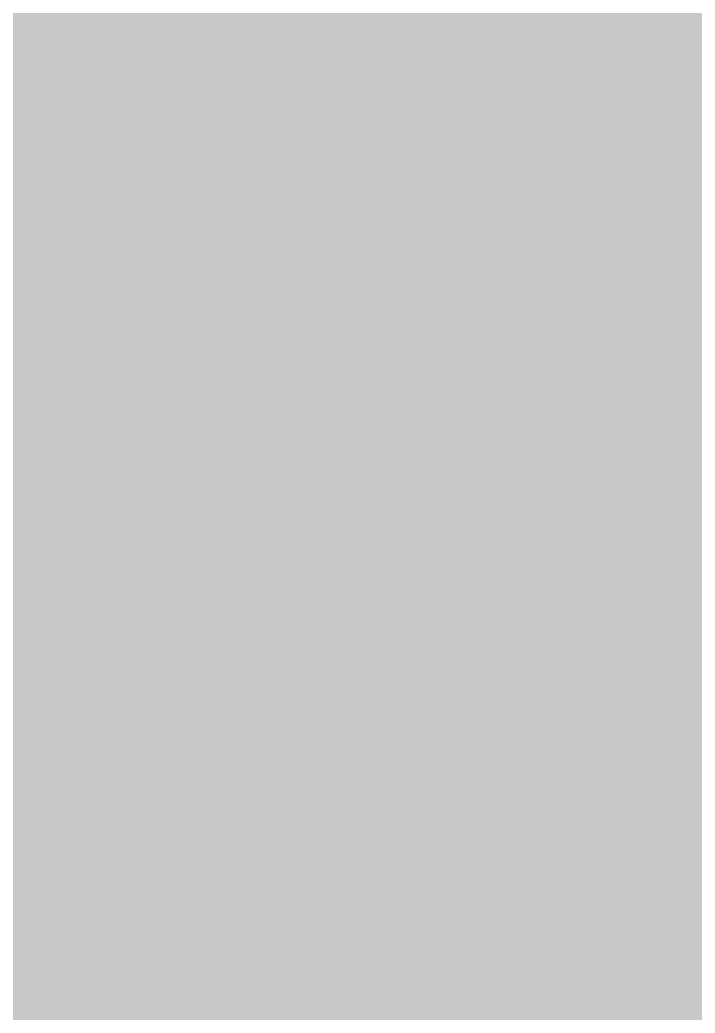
# Model space of a CAD drawing. Header units: millimetres. Extents: x 340454 to 342791, y 6993867 to 6995092.
# Drawn here: x 340764.94706 to 340764.9731, y 6994490.59381 to 6994490.63213 of the extents above; entities that cross this region are included whole.
import ezdxf

# ---------------------------------------------------------------- set-up
doc = ezdxf.new("R2010")
doc.units = ezdxf.units.MM
doc.header["$LTSCALE"] = 10
doc.layers.add('A-MODELAGEM', color=7, linetype='Continuous')
doc.layers.add('TRAMA', color=7, linetype='Continuous')

msp = doc.modelspace()

# ---------------------------------------------------------------- hatches: boundary and pattern name
at = {"layer": 'TRAMA'}
h = msp.add_hatch(dxfattribs=at)
h.set_pattern_fill('MUDST', color=253, scale=0.8)
h.set_pattern_definition([(0, (340635.80378, 6994418.6693), (0.4, 0.2), [0.2, -0.2, 0, -0.2, 0, -0.2])])
edge = h.paths.add_edge_path()
edge.add_line((340775.24159, 6994463.54401), (340773.926957, 6994467.451392))
edge.add_line((340773.926957, 6994467.451392), (340773.963474, 6994470.080659))
edge.add_line((340773.963474, 6994470.080659), (340774.876414, 6994473.184654))
edge.add_line((340774.876414, 6994473.184654), (340775.278108, 6994475.850438))
edge.add_line((340775.278108, 6994475.850438), (340772.356701, 6994478.479704))
edge.add_line((340772.356701, 6994478.479704), (340772.111316, 6994478.568793))
edge.add_arc((340767.369569, 6994475.545401), 5.623617, -34.951395, 32.522039, ccw=False)
edge.add_arc((340777.889121, 6994467.081108), 7.900371, 138.4255522, 185.7549854)
edge.add_arc((340763.767433, 6994465.308065), 6.337498, 8.4028933, 8.9032927, ccw=False)
edge.add_arc((340763.712244, 6994465.674824), 6.34934, -132.9134644, 5.0541435, ccw=False)
edge.add_line((340759.389022, 6994461.024675), (340758.653288, 6994458.189724))
edge.add_arc((340759.349866, 6994458.087026), 0.704107, 171.613157, 219.18422)
edge.add_arc((340763.377194, 6994463.712554), 7.60019, 233.0076797, 307.8390124)
edge.add_arc((340770.751698, 6994453.509584), 5.000292, -10.290828, 122.847833, ccw=False)
edge.add_arc((340781.397577, 6994453.004216), 5.739148, 183.8755596, 221.0511416)
edge.add_arc((340774.748025, 6994446.186607), 3.831837, -82.835348, 52.709845, ccw=False)
edge.add_line((340775.225936, 6994442.384689), (340779.315679, 6994440.22213))
edge.add_line((340779.315679, 6994440.22213), (340785.127217, 6994436.453261))
edge.add_line((340785.127217, 6994436.453261), (340786.692232, 6994435.438326))
edge.add_line((340786.692232, 6994435.438326), (340788.189453, 6994434.050658))
edge.add_line((340788.189453, 6994434.050658), (340789.832744, 6994433.594188))
edge.add_line((340789.832744, 6994433.594188), (340792.425493, 6994434.397575))
edge.add_line((340792.425493, 6994434.397575), (340794.835654, 6994432.973389))
edge.add_line((340794.835654, 6994432.973389), (340795.349299, 6994431.340994))
edge.add_line((340795.349299, 6994431.340994), (340796.224658, 6994427.226785))
edge.add_line((340796.224658, 6994427.226785), (340803.306363, 6994425.217001))
edge.add_line((340803.306363, 6994425.217001), (340814.820717, 6994465.86504))
edge.add_arc((340823.002452, 6994471.620362), 10.003226, 142.1474801, 215.1239112, ccw=False)
edge.add_line((340815.103976, 6994477.758652), (340815.439993, 6994514.817982))
edge.add_arc((340798.377964, 6994522.633541), 18.766881, 303.1043973, 335.3890286, ccw=False)
edge.add_line((340808.627801, 6994506.91296), (340808.005708, 6994472.384673))
edge.add_line((340808.005708, 6994472.384673), (340798.512794, 6994433.373199))
edge.add_line((340798.512794, 6994433.373199), (340797.626872, 6994433.818693))
edge.add_line((340797.626872, 6994433.818693), (340792.770033, 6994436.119301))
edge.add_line((340792.770033, 6994436.119301), (340790.944153, 6994439.588472))
edge.add_line((340790.944153, 6994439.588472), (340792.185751, 6994442.546397))
edge.add_line((340792.185751, 6994442.546397), (340790.944153, 6994444.700934))
edge.add_line((340790.944153, 6994444.700934), (340790.286837, 6994446.745919))
edge.add_line((340790.286837, 6994446.745919), (340790.725048, 6994449.995985))
edge.add_line((340790.725048, 6994449.995985), (340789.264344, 6994450.397678))
edge.add_line((340789.264344, 6994450.397678), (340786.196867, 6994450.06902))
edge.add_line((340786.196867, 6994450.06902), (340784.370987, 6994449.667327))
edge.add_line((340784.370987, 6994449.667327), (340784.918751, 6994447.731894))
edge.add_line((340784.918751, 6994447.731894), (340783.786706, 6994445.577357))
edge.add_line((340783.786706, 6994445.577357), (340782.143414, 6994445.321733))
edge.add_line((340782.143414, 6994445.321733), (340778.162997, 6994448.170105))
edge.add_line((340778.162997, 6994448.170105), (340777.870856, 6994452.260075))
edge.add_line((340777.870856, 6994452.260075), (340777.177022, 6994455.254518))
edge.add_line((340777.177022, 6994455.254518), (340776.44667, 6994460.038322))
edge.add_line((340776.44667, 6994460.038322), (340775.24159, 6994463.54401))

# ---------------------------------------------------------------- linework, layer by layer
at = {"layer": 'A-MODELAGEM', "color": 161, "linetype": 'Continuous', "lineweight": -3}
for points in [[(340764.973822, 6994490.642786), (340764.96923, 6994490.642176), (340764.98762, 6994490.556164)], [(340764.96923, 6994490.642176), (340764.964646, 6994490.641387), (340764.98762, 6994490.556164)], [(340764.964646, 6994490.641387), (340764.960074, 6994490.640414), (340764.98762, 6994490.556164)], [(340764.971385, 6994490.632098), (340764.96944, 6994490.641194), (340764.966832, 6994490.633279)], [(340764.971385, 6994490.632098), (340764.974455, 6994490.63881), (340764.96944, 6994490.641194)], [(340764.960074, 6994490.640414), (340764.955518, 6994490.639256), (340764.98762, 6994490.556164)], [(340764.955518, 6994490.639256), (340764.950983, 6994490.637909), (340764.98762, 6994490.556164)], [(340764.975703, 6994490.630977), (340764.974455, 6994490.63881), (340764.971385, 6994490.632098)], [(340764.950983, 6994490.637909), (340764.946471, 6994490.636369), (340764.98762, 6994490.556164)], [(340764.94199, 6994490.634633), (340764.98762, 6994490.556164), (340764.946471, 6994490.636369)], [(340764.937545, 6994490.632698), (340764.98762, 6994490.556164), (340764.94199, 6994490.634633)], [(340764.95837, 6994490.631876), (340764.957507, 6994490.63411), (340764.95307, 6994490.633252)], [(340764.962643, 6994490.632559), (340764.957507, 6994490.63411), (340764.95837, 6994490.631876)], [(340764.949302, 6994490.630852), (340764.948008, 6994490.633373), (340764.94328, 6994490.632415)], [(340764.953796, 6994490.631631), (340764.95307, 6994490.633252), (340764.948008, 6994490.633373)], [(340764.953796, 6994490.631631), (340764.948008, 6994490.633373), (340764.949302, 6994490.630852)], [(340764.95837, 6994490.631876), (340764.95307, 6994490.633252), (340764.953796, 6994490.631631)], [(340764.967414, 6994490.631118), (340764.966832, 6994490.633279), (340764.962643, 6994490.632559)], [(340764.971385, 6994490.632098), (340764.966832, 6994490.633279), (340764.967414, 6994490.631118)], [(340764.933142, 6994490.630559), (340764.98762, 6994490.556164), (340764.937545, 6994490.632698)], [(340764.963283, 6994490.630601), (340764.962643, 6994490.632559), (340764.95837, 6994490.631876)], [(340764.967414, 6994490.631118), (340764.962643, 6994490.632559), (340764.963283, 6994490.630601)], [(340764.949302, 6994490.630852), (340764.94328, 6994490.632415), (340764.94399, 6994490.631195)], [(340764.971883, 6994490.629768), (340764.971385, 6994490.632098), (340764.967414, 6994490.631118)], [(340764.975703, 6994490.630977), (340764.971385, 6994490.632098), (340764.971883, 6994490.629768)], [(340764.959078, 6994490.630041), (340764.95837, 6994490.631876), (340764.953796, 6994490.631631)], [(340764.963283, 6994490.630601), (340764.95837, 6994490.631876), (340764.959078, 6994490.630041)], [(340764.954783, 6994490.62943), (340764.953796, 6994490.631631), (340764.949302, 6994490.630852)], [(340764.959078, 6994490.630041), (340764.953796, 6994490.631631), (340764.954783, 6994490.62943)], [(340764.950061, 6994490.629373), (340764.949302, 6994490.630852), (340764.94399, 6994490.631195)], [(340764.950061, 6994490.629373), (340764.94399, 6994490.631195), (340764.945462, 6994490.628663)], [(340764.967875, 6994490.62941), (340764.967414, 6994490.631118), (340764.963283, 6994490.630601)], [(340764.971883, 6994490.629768), (340764.967414, 6994490.631118), (340764.967875, 6994490.62941)], [(340764.976099, 6994490.628495), (340764.975703, 6994490.630977), (340764.971883, 6994490.629768)], [(340764.92879, 6994490.628213), (340764.98762, 6994490.556164), (340764.933142, 6994490.630559)], [(340764.954783, 6994490.62943), (340764.949302, 6994490.630852), (340764.950061, 6994490.629373)], [(340764.963945, 6994490.628577), (340764.963283, 6994490.630601), (340764.959078, 6994490.630041)], [(340764.967875, 6994490.62941), (340764.963283, 6994490.630601), (340764.963945, 6994490.628577)], [(340764.95982, 6994490.628123), (340764.959078, 6994490.630041), (340764.954783, 6994490.62943)], [(340764.963945, 6994490.628577), (340764.959078, 6994490.630041), (340764.95982, 6994490.628123)], [(340764.972199, 6994490.628287), (340764.971883, 6994490.629768), (340764.967875, 6994490.62941)], [(340764.976099, 6994490.628495), (340764.971883, 6994490.629768), (340764.972199, 6994490.628287)], [(340764.955546, 6994490.627727), (340764.954783, 6994490.62943), (340764.950061, 6994490.629373)], [(340764.95982, 6994490.628123), (340764.954783, 6994490.62943), (340764.955546, 6994490.627727)], [(340764.968466, 6994490.627216), (340764.967875, 6994490.62941), (340764.963945, 6994490.628577)], [(340764.972199, 6994490.628287), (340764.967875, 6994490.62941), (340764.968466, 6994490.627216)], [(340764.951187, 6994490.627177), (340764.950061, 6994490.629373), (340764.945462, 6994490.628663)], [(340764.955546, 6994490.627727), (340764.950061, 6994490.629373), (340764.951187, 6994490.627177)], [(340764.951187, 6994490.627177), (340764.945462, 6994490.628663), (340764.94624, 6994490.627324)], [(340764.964489, 6994490.626911), (340764.963945, 6994490.628577), (340764.95982, 6994490.628123)], [(340764.968466, 6994490.627216), (340764.963945, 6994490.628577), (340764.964489, 6994490.626911)], [(340764.972701, 6994490.625942), (340764.972199, 6994490.628287), (340764.968466, 6994490.627216)], [(340764.976301, 6994490.627223), (340764.976099, 6994490.628495), (340764.972199, 6994490.628287)], [(340764.976301, 6994490.627223), (340764.972199, 6994490.628287), (340764.972701, 6994490.625942)], [(340764.924496, 6994490.625656), (340764.98762, 6994490.556164), (340764.92879, 6994490.628213)], [(340764.960553, 6994490.626225), (340764.95982, 6994490.628123), (340764.955546, 6994490.627727)], [(340764.964489, 6994490.626911), (340764.95982, 6994490.628123), (340764.960553, 6994490.626225)], [(340764.956399, 6994490.625824), (340764.955546, 6994490.627727), (340764.951187, 6994490.627177)], [(340764.960553, 6994490.626225), (340764.955546, 6994490.627727), (340764.956399, 6994490.625824)], [(340764.94753, 6994490.625106), (340764.94624, 6994490.627324), (340764.941486, 6994490.626675)], [(340764.951995, 6994490.625602), (340764.951187, 6994490.627177), (340764.94624, 6994490.627324)], [(340764.951995, 6994490.625602), (340764.94624, 6994490.627324), (340764.94753, 6994490.625106)], [(340764.956399, 6994490.625824), (340764.951187, 6994490.627177), (340764.951995, 6994490.625602)], [(340764.968854, 6994490.625778), (340764.968466, 6994490.627216), (340764.964489, 6994490.626911)], [(340764.972701, 6994490.625942), (340764.968466, 6994490.627216), (340764.968854, 6994490.625778)], [(340764.976697, 6994490.624739), (340764.976301, 6994490.627223), (340764.972701, 6994490.625942)], [(340764.965166, 6994490.624841), (340764.964489, 6994490.626911), (340764.960553, 6994490.626225)], [(340764.968854, 6994490.625778), (340764.964489, 6994490.626911), (340764.965166, 6994490.624841)], [(340764.94753, 6994490.625106), (340764.941486, 6994490.626675), (340764.942266, 6994490.625482)], [(340764.961188, 6994490.624582), (340764.960553, 6994490.626225), (340764.956399, 6994490.625824)], [(340764.965166, 6994490.624841), (340764.960553, 6994490.626225), (340764.961188, 6994490.624582)], [(340764.972964, 6994490.624711), (340764.972701, 6994490.625942), (340764.968854, 6994490.625778)], [(340764.976697, 6994490.624739), (340764.972701, 6994490.625942), (340764.972964, 6994490.624711)], [(340764.920269, 6994490.622885), (340764.98762, 6994490.556164), (340764.924496, 6994490.625656)], [(340764.952975, 6994490.623693), (340764.951995, 6994490.625602), (340764.94753, 6994490.625106)], [(340764.957196, 6994490.624046), (340764.956399, 6994490.625824), (340764.951995, 6994490.625602)], [(340764.957196, 6994490.624046), (340764.951995, 6994490.625602), (340764.952975, 6994490.623693)], [(340764.961188, 6994490.624582), (340764.956399, 6994490.625824), (340764.957196, 6994490.624046)], [(340764.969453, 6994490.623554), (340764.968854, 6994490.625778), (340764.965166, 6994490.624841)], [(340764.972964, 6994490.624711), (340764.968854, 6994490.625778), (340764.969453, 6994490.623554)], [(340764.948372, 6994490.623659), (340764.94753, 6994490.625106), (340764.942266, 6994490.625482)], [(340764.948372, 6994490.623659), (340764.942266, 6994490.625482), (340764.943752, 6994490.623212)], [(340764.952975, 6994490.623693), (340764.94753, 6994490.625106), (340764.948372, 6994490.623659)], [(340764.965628, 6994490.623429), (340764.965166, 6994490.624841), (340764.961188, 6994490.624582)], [(340764.969453, 6994490.623554), (340764.965166, 6994490.624841), (340764.965628, 6994490.623429)], [(340764.961944, 6994490.622625), (340764.961188, 6994490.624582), (340764.957196, 6994490.624046)], [(340764.965628, 6994490.623429), (340764.961188, 6994490.624582), (340764.961944, 6994490.622625)], [(340764.973469, 6994490.62235), (340764.972964, 6994490.624711), (340764.969453, 6994490.623554)], [(340764.976862, 6994490.6237), (340764.976697, 6994490.624739), (340764.972964, 6994490.624711)], [(340764.976862, 6994490.6237), (340764.972964, 6994490.624711), (340764.973469, 6994490.62235)], [(340764.95793, 6994490.622407), (340764.957196, 6994490.624046), (340764.952975, 6994490.623693)], [(340764.961944, 6994490.622625), (340764.957196, 6994490.624046), (340764.95793, 6994490.622407)], [(340764.949499, 6994490.62172), (340764.948372, 6994490.623659), (340764.943752, 6994490.623212)], [(340764.953828, 6994490.622029), (340764.952975, 6994490.623693), (340764.948372, 6994490.623659)], [(340764.953828, 6994490.622029), (340764.948372, 6994490.623659), (340764.949499, 6994490.62172)], [(340764.95793, 6994490.622407), (340764.952975, 6994490.623693), (340764.953828, 6994490.622029)], [(340764.966319, 6994490.621316), (340764.965628, 6994490.623429), (340764.961944, 6994490.622625)], [(340764.969777, 6994490.622352), (340764.969453, 6994490.623554), (340764.965628, 6994490.623429)], [(340764.969777, 6994490.622352), (340764.965628, 6994490.623429), (340764.966319, 6994490.621316)], [(340764.973469, 6994490.62235), (340764.969453, 6994490.623554), (340764.969777, 6994490.622352)], [(340764.916119, 6994490.619897), (340764.98762, 6994490.556164), (340764.920269, 6994490.622885)], [(340764.949499, 6994490.62172), (340764.943752, 6994490.623212), (340764.944613, 6994490.621895)], [(340764.962485, 6994490.621225), (340764.961944, 6994490.622625), (340764.95793, 6994490.622407)], [(340764.966319, 6994490.621316), (340764.961944, 6994490.622625), (340764.962485, 6994490.621225)], [(340764.958759, 6994490.620557), (340764.95793, 6994490.622407), (340764.953828, 6994490.622029)], [(340764.962485, 6994490.621225), (340764.95793, 6994490.622407), (340764.958759, 6994490.620557)], [(340764.970385, 6994490.620099), (340764.969777, 6994490.622352), (340764.966319, 6994490.621316)], [(340764.973685, 6994490.621338), (340764.973469, 6994490.62235), (340764.969777, 6994490.622352)], [(340764.973685, 6994490.621338), (340764.969777, 6994490.622352), (340764.970385, 6994490.620099)], [(340764.9504, 6994490.62017), (340764.949499, 6994490.62172), (340764.944613, 6994490.621895)], [(340764.9504, 6994490.62017), (340764.944613, 6994490.621895), (340764.945918, 6994490.619901)], [(340764.954676, 6994490.620376), (340764.953828, 6994490.622029), (340764.949499, 6994490.62172)], [(340764.954676, 6994490.620376), (340764.949499, 6994490.62172), (340764.9504, 6994490.62017)], [(340764.958759, 6994490.620557), (340764.953828, 6994490.622029), (340764.954676, 6994490.620376)], [(340764.974194, 6994490.618959), (340764.973685, 6994490.621338), (340764.970385, 6994490.620099)], [(340764.963262, 6994490.619213), (340764.962485, 6994490.621225), (340764.958759, 6994490.620557)], [(340764.966707, 6994490.620129), (340764.966319, 6994490.621316), (340764.962485, 6994490.621225)], [(340764.966707, 6994490.620129), (340764.962485, 6994490.621225), (340764.963262, 6994490.619213)], [(340764.970385, 6994490.620099), (340764.966319, 6994490.621316), (340764.966707, 6994490.620129)], [(340764.955573, 6994490.618629), (340764.954676, 6994490.620376), (340764.9504, 6994490.62017)], [(340764.959389, 6994490.619153), (340764.958759, 6994490.620557), (340764.954676, 6994490.620376)], [(340764.959389, 6994490.619153), (340764.954676, 6994490.620376), (340764.955573, 6994490.618629)], [(340764.963262, 6994490.619213), (340764.958759, 6994490.620557), (340764.959389, 6994490.619153)], [(340764.912057, 6994490.616689), (340764.98762, 6994490.556164), (340764.916119, 6994490.619897)], [(340764.951381, 6994490.618483), (340764.9504, 6994490.62017), (340764.945918, 6994490.619901)], [(340764.951381, 6994490.618483), (340764.945918, 6994490.619901), (340764.946855, 6994490.618468)], [(340764.955573, 6994490.618629), (340764.9504, 6994490.62017), (340764.951381, 6994490.618483)], [(340764.967411, 6994490.617974), (340764.966707, 6994490.620129), (340764.963262, 6994490.619213)], [(340764.970653, 6994490.619105), (340764.970385, 6994490.620099), (340764.966707, 6994490.620129)], [(340764.970653, 6994490.619105), (340764.966707, 6994490.620129), (340764.967411, 6994490.617974)], [(340764.974194, 6994490.618959), (340764.970385, 6994490.620099), (340764.970653, 6994490.619105)], [(340764.960248, 6994490.617235), (340764.959389, 6994490.619153), (340764.955573, 6994490.618629)], [(340764.963719, 6994490.618029), (340764.963262, 6994490.619213), (340764.959389, 6994490.619153)], [(340764.963719, 6994490.618029), (340764.959389, 6994490.619153), (340764.960248, 6994490.617235)], [(340764.967411, 6994490.617974), (340764.963262, 6994490.619213), (340764.963719, 6994490.618029)], [(340764.971268, 6994490.616822), (340764.970653, 6994490.619105), (340764.967411, 6994490.617974)], [(340764.974369, 6994490.618141), (340764.974194, 6994490.618959), (340764.970653, 6994490.619105)], [(340764.974369, 6994490.618141), (340764.970653, 6994490.619105), (340764.971268, 6994490.616822)], [(340764.947996, 6994490.616725), (340764.946855, 6994490.618468), (340764.942165, 6994490.618238)], [(340764.952339, 6994490.616836), (340764.951381, 6994490.618483), (340764.946855, 6994490.618468)], [(340764.952339, 6994490.616836), (340764.946855, 6994490.618468), (340764.947996, 6994490.616725)], [(340764.956303, 6994490.617206), (340764.955573, 6994490.618629), (340764.951381, 6994490.618483)], [(340764.956303, 6994490.617206), (340764.951381, 6994490.618483), (340764.952339, 6994490.616836)], [(340764.960248, 6994490.617235), (340764.955573, 6994490.618629), (340764.956303, 6994490.617206)], [(340764.947996, 6994490.616725), (340764.942165, 6994490.618238), (340764.943124, 6994490.616928)], [(340764.964517, 6994490.615963), (340764.963719, 6994490.618029), (340764.960248, 6994490.617235)], [(340764.967734, 6994490.616988), (340764.967411, 6994490.617974), (340764.963719, 6994490.618029)], [(340764.967734, 6994490.616988), (340764.963719, 6994490.618029), (340764.964517, 6994490.615963)], [(340764.971268, 6994490.616822), (340764.967411, 6994490.617974), (340764.967734, 6994490.616988)], [(340764.974881, 6994490.615743), (340764.974369, 6994490.618141), (340764.971268, 6994490.616822)], [(340764.957241, 6994490.615378), (340764.956303, 6994490.617206), (340764.952339, 6994490.616836)], [(340764.960783, 6994490.616043), (340764.960248, 6994490.617235), (340764.956303, 6994490.617206)], [(340764.960783, 6994490.616043), (340764.956303, 6994490.617206), (340764.957241, 6994490.615378)], [(340764.964517, 6994490.615963), (340764.960248, 6994490.617235), (340764.960783, 6994490.616043)], [(340764.949007, 6994490.61518), (340764.947996, 6994490.616725), (340764.943124, 6994490.616928)], [(340764.949007, 6994490.61518), (340764.943124, 6994490.616928), (340764.94446, 6994490.615103)], [(340764.953187, 6994490.615377), (340764.952339, 6994490.616836), (340764.947996, 6994490.616725)], [(340764.957241, 6994490.615378), (340764.952339, 6994490.616836), (340764.953187, 6994490.615377)], [(340764.968452, 6994490.614791), (340764.967734, 6994490.616988), (340764.964517, 6994490.615963)], [(340764.971486, 6994490.616014), (340764.971268, 6994490.616822), (340764.967734, 6994490.616988)], [(340764.971486, 6994490.616014), (340764.967734, 6994490.616988), (340764.968452, 6994490.614791)], [(340764.974881, 6994490.615743), (340764.971268, 6994490.616822), (340764.971486, 6994490.616014)], [(340764.908095, 6994490.613258), (340764.98762, 6994490.556164), (340764.912057, 6994490.616689)], [(340764.953187, 6994490.615377), (340764.947996, 6994490.616725), (340764.949007, 6994490.61518)], [(340764.961672, 6994490.614059), (340764.960783, 6994490.616043), (340764.957241, 6994490.615378)], [(340764.964899, 6994490.614975), (340764.964517, 6994490.615963), (340764.960783, 6994490.616043)], [(340764.964899, 6994490.614975), (340764.960783, 6994490.616043), (340764.961672, 6994490.614059)], [(340764.972109, 6994490.613701), (340764.971486, 6994490.616014), (340764.968452, 6994490.614791)], [(340764.97502, 6994490.615097), (340764.974881, 6994490.615743), (340764.971486, 6994490.616014)], [(340764.97502, 6994490.615097), (340764.971486, 6994490.616014), (340764.972109, 6994490.613701)], [(340764.968452, 6994490.614791), (340764.964517, 6994490.615963), (340764.964899, 6994490.614975)], [(340764.954199, 6994490.613637), (340764.953187, 6994490.615377), (340764.949007, 6994490.61518)], [(340764.957864, 6994490.614164), (340764.957241, 6994490.615378), (340764.953187, 6994490.615377)], [(340764.957864, 6994490.614164), (340764.953187, 6994490.615377), (340764.954199, 6994490.613637)], [(340764.961672, 6994490.614059), (340764.957241, 6994490.615378), (340764.957864, 6994490.614164)], [(340764.949997, 6994490.613666), (340764.949007, 6994490.61518), (340764.94446, 6994490.615103)], [(340764.949997, 6994490.613666), (340764.94446, 6994490.615103), (340764.945513, 6994490.613666)], [(340764.954199, 6994490.613637), (340764.949007, 6994490.61518), (340764.949997, 6994490.613666)], [(340764.965718, 6994490.612856), (340764.964899, 6994490.614975), (340764.961672, 6994490.614059)], [(340764.968716, 6994490.613984), (340764.968452, 6994490.614791), (340764.964899, 6994490.614975)], [(340764.968716, 6994490.613984), (340764.964899, 6994490.614975), (340764.965718, 6994490.612856)], [(340764.975536, 6994490.612679), (340764.97502, 6994490.615097), (340764.972109, 6994490.613701)], [(340764.972109, 6994490.613701), (340764.968452, 6994490.614791), (340764.968716, 6994490.613984)], [(340764.958841, 6994490.612258), (340764.957864, 6994490.614164), (340764.954199, 6994490.613637)], [(340764.96212, 6994490.613059), (340764.961672, 6994490.614059), (340764.957864, 6994490.614164)], [(340764.96212, 6994490.613059), (340764.957864, 6994490.614164), (340764.958841, 6994490.612258)], [(340764.965718, 6994490.612856), (340764.961672, 6994490.614059), (340764.96212, 6994490.613059)], [(340764.969447, 6994490.611746), (340764.968716, 6994490.613984), (340764.965718, 6994490.612856)], [(340764.972283, 6994490.613059), (340764.972109, 6994490.613701), (340764.968716, 6994490.613984)], [(340764.972283, 6994490.613059), (340764.968716, 6994490.613984), (340764.969447, 6994490.611746)], [(340764.975536, 6994490.612679), (340764.972109, 6994490.613701), (340764.972283, 6994490.613059)], [(340764.951078, 6994490.612014), (340764.949997, 6994490.613666), (340764.945513, 6994490.613666)], [(340764.951078, 6994490.612014), (340764.945513, 6994490.613666), (340764.946678, 6994490.612075)], [(340764.954926, 6994490.612387), (340764.954199, 6994490.613637), (340764.949997, 6994490.613666)], [(340764.954926, 6994490.612387), (340764.949997, 6994490.613666), (340764.951078, 6994490.612014)], [(340764.958841, 6994490.612258), (340764.954199, 6994490.613637), (340764.954926, 6994490.612387)], [(340764.904246, 6994490.609603), (340764.98762, 6994490.556164), (340764.908095, 6994490.613258)], [(340764.963038, 6994490.611011), (340764.96212, 6994490.613059), (340764.958841, 6994490.612258)], [(340764.966032, 6994490.612044), (340764.965718, 6994490.612856), (340764.96212, 6994490.613059)], [(340764.966032, 6994490.612044), (340764.96212, 6994490.613059), (340764.963038, 6994490.611011)], [(340764.972914, 6994490.610715), (340764.972283, 6994490.613059), (340764.969447, 6994490.611746)], [(340764.975642, 6994490.612187), (340764.975536, 6994490.612679), (340764.972283, 6994490.613059)], [(340764.975642, 6994490.612187), (340764.972283, 6994490.613059), (340764.972914, 6994490.610715)], [(340764.969447, 6994490.611746), (340764.965718, 6994490.612856), (340764.966032, 6994490.612044)], [(340764.94782, 6994490.610515), (340764.946678, 6994490.612075), (340764.941778, 6994490.612307)], [(340764.94782, 6994490.610515), (340764.941778, 6994490.612307), (340764.943163, 6994490.61061)], [(340764.955991, 6994490.610556), (340764.954926, 6994490.612387), (340764.951078, 6994490.612014)], [(340764.959366, 6994490.611235), (340764.958841, 6994490.612258), (340764.954926, 6994490.612387)], [(340764.959366, 6994490.611235), (340764.954926, 6994490.612387), (340764.955991, 6994490.610556)], [(340764.963038, 6994490.611011), (340764.958841, 6994490.612258), (340764.959366, 6994490.611235)], [(340764.976163, 6994490.609748), (340764.975642, 6994490.612187), (340764.972914, 6994490.610715)], [(340764.95193, 6994490.610712), (340764.951078, 6994490.612014), (340764.946678, 6994490.612075)], [(340764.95193, 6994490.610712), (340764.946678, 6994490.612075), (340764.94782, 6994490.610515)], [(340764.955991, 6994490.610556), (340764.951078, 6994490.612014), (340764.95193, 6994490.610712)], [(340764.966871, 6994490.609872), (340764.966032, 6994490.612044), (340764.963038, 6994490.611011)], [(340764.969658, 6994490.611103), (340764.969447, 6994490.611746), (340764.966032, 6994490.612044)], [(340764.969658, 6994490.611103), (340764.966032, 6994490.612044), (340764.966871, 6994490.609872)], [(340764.972914, 6994490.610715), (340764.969447, 6994490.611746), (340764.969658, 6994490.611103)], [(340764.960383, 6994490.609253), (340764.959366, 6994490.611235), (340764.955991, 6994490.610556)], [(340764.963408, 6994490.610186), (340764.963038, 6994490.611011), (340764.959366, 6994490.611235)], [(340764.963408, 6994490.610186), (340764.959366, 6994490.611235), (340764.960383, 6994490.609253)], [(340764.966871, 6994490.609872), (340764.963038, 6994490.611011), (340764.963408, 6994490.610186)], [(340764.970403, 6994490.608823), (340764.969658, 6994490.611103), (340764.966871, 6994490.609872)], [(340764.973047, 6994490.610223), (340764.972914, 6994490.610715), (340764.969658, 6994490.611103)], [(340764.973047, 6994490.610223), (340764.969658, 6994490.611103), (340764.970403, 6994490.608823)], [(340764.948827, 6994490.60914), (340764.94782, 6994490.610515), (340764.943163, 6994490.61061)], [(340764.948827, 6994490.60914), (340764.943163, 6994490.61061), (340764.944355, 6994490.60915)], [(340764.953079, 6994490.608955), (340764.95193, 6994490.610712), (340764.94782, 6994490.610515)], [(340764.956606, 6994490.609498), (340764.955991, 6994490.610556), (340764.95193, 6994490.610712)], [(340764.956606, 6994490.609498), (340764.95193, 6994490.610712), (340764.953079, 6994490.608955)], [(340764.976163, 6994490.609748), (340764.972914, 6994490.610715), (340764.973047, 6994490.610223)], [(340764.953079, 6994490.608955), (340764.94782, 6994490.610515), (340764.948827, 6994490.60914)], [(340764.960383, 6994490.609253), (340764.955991, 6994490.610556), (340764.956606, 6994490.609498)], [(340764.973688, 6994490.607847), (340764.973047, 6994490.610223), (340764.970403, 6994490.608823)], [(340764.976239, 6994490.609395), (340764.976163, 6994490.609748), (340764.973047, 6994490.610223)], [(340764.976239, 6994490.609395), (340764.973047, 6994490.610223), (340764.973688, 6994490.607847)], [(340764.964354, 6994490.608074), (340764.963408, 6994490.610186), (340764.960383, 6994490.609253)], [(340764.967122, 6994490.609222), (340764.966871, 6994490.609872), (340764.963408, 6994490.610186)], [(340764.967122, 6994490.609222), (340764.963408, 6994490.610186), (340764.964354, 6994490.608074)], [(340764.970403, 6994490.608823), (340764.966871, 6994490.609872), (340764.967122, 6994490.609222)], [(340764.900522, 6994490.605722), (340764.98762, 6994490.556164), (340764.904246, 6994490.609603)], [(340764.957722, 6994490.607579), (340764.956606, 6994490.609498), (340764.953079, 6994490.608955)], [(340764.960818, 6994490.608405), (340764.960383, 6994490.609253), (340764.956606, 6994490.609498)], [(340764.960818, 6994490.608405), (340764.956606, 6994490.609498), (340764.957722, 6994490.607579)], [(340764.950056, 6994490.607461), (340764.948827, 6994490.60914), (340764.944355, 6994490.60915)], [(340764.950056, 6994490.607461), (340764.944355, 6994490.60915), (340764.945556, 6994490.607679)], [(340764.953803, 6994490.607849), (340764.953079, 6994490.608955), (340764.948827, 6994490.60914)], [(340764.953803, 6994490.607849), (340764.948827, 6994490.60914), (340764.950056, 6994490.607461)], [(340764.964354, 6994490.608074), (340764.960383, 6994490.609253), (340764.960818, 6994490.608405)], [(340764.967981, 6994490.606998), (340764.967122, 6994490.609222), (340764.964354, 6994490.608074)], [(340764.970565, 6994490.608328), (340764.970403, 6994490.608823), (340764.967122, 6994490.609222)], [(340764.970565, 6994490.608328), (340764.967122, 6994490.609222), (340764.967981, 6994490.606998)], [(340764.957722, 6994490.607579), (340764.953079, 6994490.608955), (340764.953803, 6994490.607849)], [(340764.973688, 6994490.607847), (340764.970403, 6994490.608823), (340764.970565, 6994490.608328)], [(340764.961874, 6994490.606348), (340764.960818, 6994490.608405), (340764.957722, 6994490.607579)], [(340764.964652, 6994490.60741), (340764.964354, 6994490.608074), (340764.960818, 6994490.608405)], [(340764.964652, 6994490.60741), (340764.960818, 6994490.608405), (340764.961874, 6994490.606348)], [(340764.971324, 6994490.606005), (340764.970565, 6994490.608328), (340764.967981, 6994490.606998)], [(340764.973783, 6994490.607493), (340764.973688, 6994490.607847), (340764.970565, 6994490.608328)], [(340764.973783, 6994490.607493), (340764.970565, 6994490.608328), (340764.971324, 6994490.606005)], [(340764.967981, 6994490.606998), (340764.964354, 6994490.608074), (340764.964652, 6994490.60741)], [(340764.950915, 6994490.606289), (340764.950056, 6994490.607461), (340764.945556, 6994490.607679)], [(340764.950915, 6994490.606289), (340764.945556, 6994490.607679), (340764.94686, 6994490.606083)], [(340764.955019, 6994490.60599), (340764.953803, 6994490.607849), (340764.950056, 6994490.607461)], [(340764.958234, 6994490.606699), (340764.957722, 6994490.607579), (340764.953803, 6994490.607849)], [(340764.958234, 6994490.606699), (340764.953803, 6994490.607849), (340764.955019, 6994490.60599)], [(340764.961874, 6994490.606348), (340764.957722, 6994490.607579), (340764.958234, 6994490.606699)], [(340764.955019, 6994490.60599), (340764.950056, 6994490.607461), (340764.950915, 6994490.606289)], [(340764.965627, 6994490.605235), (340764.964652, 6994490.60741), (340764.961874, 6994490.606348)], [(340764.968175, 6994490.606496), (340764.967981, 6994490.606998), (340764.964652, 6994490.60741)], [(340764.968175, 6994490.606496), (340764.964652, 6994490.60741), (340764.965627, 6994490.605235)], [(340764.974433, 6994490.605083), (340764.973783, 6994490.607493), (340764.971324, 6994490.606005)], [(340764.971324, 6994490.606005), (340764.967981, 6994490.606998), (340764.968175, 6994490.606496)], [(340764.959401, 6994490.604692), (340764.958234, 6994490.606699), (340764.955019, 6994490.60599)], [(340764.962225, 6994490.605663), (340764.961874, 6994490.606348), (340764.958234, 6994490.606699)], [(340764.962225, 6994490.605663), (340764.958234, 6994490.606699), (340764.959401, 6994490.604692)], [(340764.969055, 6994490.604218), (340764.968175, 6994490.606496), (340764.965627, 6994490.605235)], [(340764.971441, 6994490.605648), (340764.971324, 6994490.606005), (340764.968175, 6994490.606496)], [(340764.971441, 6994490.605648), (340764.968175, 6994490.606496), (340764.969055, 6994490.604218)], [(340764.947888, 6994490.604823), (340764.94686, 6994490.606083), (340764.942041, 6994490.606341)], [(340764.947888, 6994490.604823), (340764.942041, 6994490.606341), (340764.943407, 6994490.604837)], [(340764.952231, 6994490.604492), (340764.950915, 6994490.606289), (340764.94686, 6994490.606083)], [(340764.952231, 6994490.604492), (340764.94686, 6994490.606083), (340764.947888, 6994490.604823)], [(340764.955624, 6994490.605067), (340764.955019, 6994490.60599), (340764.950915, 6994490.606289)], [(340764.955624, 6994490.605067), (340764.950915, 6994490.606289), (340764.952231, 6994490.604492)], [(340764.965627, 6994490.605235), (340764.961874, 6994490.606348), (340764.962225, 6994490.605663)], [(340764.974433, 6994490.605083), (340764.971324, 6994490.606005), (340764.971441, 6994490.605648)], [(340764.89694, 6994490.601616), (340764.98762, 6994490.556164), (340764.900522, 6994490.605722)], [(340764.959401, 6994490.604692), (340764.955019, 6994490.60599), (340764.955624, 6994490.605067)], [(340764.963319, 6994490.603531), (340764.962225, 6994490.605663), (340764.959401, 6994490.604692)], [(340764.965857, 6994490.60472), (340764.965627, 6994490.605235), (340764.962225, 6994490.605663)], [(340764.965857, 6994490.60472), (340764.962225, 6994490.605663), (340764.963319, 6994490.603531)], [(340764.972215, 6994490.603281), (340764.971441, 6994490.605648), (340764.969055, 6994490.604218)], [(340764.974494, 6994490.604856), (340764.974433, 6994490.605083), (340764.971441, 6994490.605648)], [(340764.974494, 6994490.604856), (340764.971441, 6994490.605648), (340764.972215, 6994490.603281)], [(340764.956906, 6994490.603107), (340764.955624, 6994490.605067), (340764.952231, 6994490.604492)], [(340764.959816, 6994490.603979), (340764.959401, 6994490.604692), (340764.955624, 6994490.605067)], [(340764.959816, 6994490.603979), (340764.955624, 6994490.605067), (340764.956906, 6994490.603107)], [(340764.969055, 6994490.604218), (340764.965627, 6994490.605235), (340764.965857, 6994490.60472)], [(340764.975153, 6994490.60241), (340764.974494, 6994490.604856), (340764.972215, 6994490.603281)], [(340764.949302, 6994490.603092), (340764.947888, 6994490.604823), (340764.943407, 6994490.604837)], [(340764.949302, 6994490.603092), (340764.943407, 6994490.604837), (340764.944655, 6994490.603464)], [(340764.95295, 6994490.60351), (340764.952231, 6994490.604492), (340764.947888, 6994490.604823)], [(340764.95295, 6994490.60351), (340764.947888, 6994490.604823), (340764.949302, 6994490.603092)], [(340764.956906, 6994490.603107), (340764.952231, 6994490.604492), (340764.95295, 6994490.60351)], [(340764.963319, 6994490.603531), (340764.959401, 6994490.604692), (340764.959816, 6994490.603979)], [(340764.966861, 6994490.602481), (340764.965857, 6994490.60472), (340764.963319, 6994490.603531)], [(340764.969196, 6994490.603854), (340764.969055, 6994490.604218), (340764.965857, 6994490.60472)], [(340764.969196, 6994490.603854), (340764.965857, 6994490.60472), (340764.966861, 6994490.602481)], [(340764.972215, 6994490.603281), (340764.969055, 6994490.604218), (340764.969196, 6994490.603854)], [(340764.961034, 6994490.601884), (340764.959816, 6994490.603979), (340764.956906, 6994490.603107)], [(340764.963592, 6994490.602999), (340764.963319, 6994490.603531), (340764.959816, 6994490.603979)], [(340764.963592, 6994490.602999), (340764.959816, 6994490.603979), (340764.961034, 6994490.601884)], [(340764.970096, 6994490.601522), (340764.969196, 6994490.603854), (340764.966861, 6994490.602481)], [(340764.97229, 6994490.603051), (340764.972215, 6994490.603281), (340764.969196, 6994490.603854)], [(340764.97229, 6994490.603051), (340764.969196, 6994490.603854), (340764.970096, 6994490.601522)], [(340764.950166, 6994490.602033), (340764.949302, 6994490.603092), (340764.944655, 6994490.603464)], [(340764.950166, 6994490.602033), (340764.944655, 6994490.603464), (340764.946162, 6994490.601804)], [(340764.954351, 6994490.601597), (340764.95295, 6994490.60351), (340764.949302, 6994490.603092)], [(340764.957397, 6994490.602356), (340764.956906, 6994490.603107), (340764.95295, 6994490.60351)], [(340764.957397, 6994490.602356), (340764.95295, 6994490.60351), (340764.954351, 6994490.601597)], [(340764.966861, 6994490.602481), (340764.963319, 6994490.603531), (340764.963592, 6994490.602999)], [(340764.954351, 6994490.601597), (340764.949302, 6994490.603092), (340764.950166, 6994490.602033)], [(340764.961034, 6994490.601884), (340764.956906, 6994490.603107), (340764.957397, 6994490.602356)], [(340764.964724, 6994490.600791), (340764.963592, 6994490.602999), (340764.961034, 6994490.601884)], [(340764.967029, 6994490.602107), (340764.966861, 6994490.602481), (340764.963592, 6994490.602999)], [(340764.967029, 6994490.602107), (340764.963592, 6994490.602999), (340764.964724, 6994490.600791)], [(340764.973079, 6994490.600639), (340764.97229, 6994490.603051), (340764.970096, 6994490.601522)], [(340764.975153, 6994490.60241), (340764.972215, 6994490.603281), (340764.97229, 6994490.603051)], [(340764.975153, 6994490.60241), (340764.97229, 6994490.603051), (340764.973079, 6994490.600639)], [(340764.947214, 6994490.600646), (340764.946162, 6994490.601804), (340764.941122, 6994490.602227)], [(340764.947214, 6994490.600646), (340764.941122, 6994490.602227), (340764.942711, 6994490.600653)], [(340764.958745, 6994490.600295), (340764.957397, 6994490.602356), (340764.954351, 6994490.601597)], [(340764.961357, 6994490.601328), (340764.961034, 6994490.601884), (340764.957397, 6994490.602356)], [(340764.961357, 6994490.601328), (340764.957397, 6994490.602356), (340764.958745, 6994490.600295)], [(340764.970096, 6994490.601522), (340764.966861, 6994490.602481), (340764.967029, 6994490.602107)], [(340764.975183, 6994490.6023), (340764.975153, 6994490.60241), (340764.973079, 6994490.600639)], [(340764.975183, 6994490.6023), (340764.973079, 6994490.600639), (340764.973116, 6994490.600527)], [(340764.95169, 6994490.600168), (340764.950166, 6994490.602033), (340764.946162, 6994490.601804)], [(340764.95169, 6994490.600168), (340764.946162, 6994490.601804), (340764.947214, 6994490.600646)], [(340764.954938, 6994490.600795), (340764.954351, 6994490.601597), (340764.950166, 6994490.602033)], [(340764.954938, 6994490.600795), (340764.950166, 6994490.602033), (340764.95169, 6994490.600168)], [(340764.964724, 6994490.600791), (340764.961034, 6994490.601884), (340764.961357, 6994490.601328)], [(340764.968061, 6994490.599803), (340764.967029, 6994490.602107), (340764.964724, 6994490.600791)], [(340764.970187, 6994490.601287), (340764.970096, 6994490.601522), (340764.967029, 6994490.602107)], [(340764.970187, 6994490.601287), (340764.967029, 6994490.602107), (340764.968061, 6994490.599803)], [(340764.893513, 6994490.597285), (340764.98762, 6994490.556164), (340764.89694, 6994490.601616)], [(340764.958745, 6994490.600295), (340764.954351, 6994490.601597), (340764.954938, 6994490.600795)], [(340764.973079, 6994490.600639), (340764.970096, 6994490.601522), (340764.970187, 6994490.601287)], [(340764.962626, 6994490.599146), (340764.961357, 6994490.601328), (340764.958745, 6994490.600295)], [(340764.964924, 6994490.600402), (340764.964724, 6994490.600791), (340764.961357, 6994490.601328)], [(340764.964924, 6994490.600402), (340764.961357, 6994490.601328), (340764.962626, 6994490.599146)], [(340764.97111, 6994490.5989), (340764.970187, 6994490.601287), (340764.968061, 6994490.599803)], [(340764.973079, 6994490.600639), (340764.970187, 6994490.601287), (340764.97111, 6994490.5989)], [(340764.948862, 6994490.598832), (340764.947214, 6994490.600646), (340764.942711, 6994490.600653)], [(340764.948862, 6994490.598832), (340764.942711, 6994490.600653), (340764.944014, 6994490.599363)], [(340764.952397, 6994490.599301), (340764.95169, 6994490.600168), (340764.947214, 6994490.600646)], [(340764.952397, 6994490.599301), (340764.947214, 6994490.600646), (340764.948862, 6994490.598832)], [(340764.956424, 6994490.598766), (340764.954938, 6994490.600795), (340764.95169, 6994490.600168)], [(340764.95913, 6994490.599707), (340764.958745, 6994490.600295), (340764.954938, 6994490.600795)], [(340764.95913, 6994490.599707), (340764.954938, 6994490.600795), (340764.956424, 6994490.598766)], [(340764.968061, 6994490.599803), (340764.964724, 6994490.600791), (340764.964924, 6994490.600402)], [(340764.962626, 6994490.599146), (340764.958745, 6994490.600295), (340764.95913, 6994490.599707)], [(340764.966095, 6994490.598119), (340764.964924, 6994490.600402), (340764.962626, 6994490.599146)], [(340764.96817, 6994490.59956), (340764.968061, 6994490.599803), (340764.964924, 6994490.600402)], [(340764.96817, 6994490.59956), (340764.964924, 6994490.600402), (340764.966095, 6994490.598119)], [(340764.973116, 6994490.600527), (340764.973079, 6994490.600639), (340764.97111, 6994490.5989)], [(340764.973116, 6994490.600527), (340764.97111, 6994490.5989), (340764.971154, 6994490.598785)], [(340764.97392, 6994490.598068), (340764.973116, 6994490.600527), (340764.971154, 6994490.598785)], [(340764.956424, 6994490.598766), (340764.95169, 6994490.600168), (340764.952397, 6994490.599301)], [(340764.960544, 6994490.597546), (340764.95913, 6994490.599707), (340764.956424, 6994490.598766)], [(340764.962863, 6994490.598738), (340764.962626, 6994490.599146), (340764.95913, 6994490.599707)], [(340764.962863, 6994490.598738), (340764.95913, 6994490.599707), (340764.960544, 6994490.597546)], [(340764.969232, 6994490.59719), (340764.96817, 6994490.59956), (340764.966095, 6994490.598119)], [(340764.97111, 6994490.5989), (340764.968061, 6994490.599803), (340764.96817, 6994490.59956)], [(340764.97111, 6994490.5989), (340764.96817, 6994490.59956), (340764.969232, 6994490.59719)], [(340764.949727, 6994490.59788), (340764.948862, 6994490.598832), (340764.944014, 6994490.599363)], [(340764.949727, 6994490.59788), (340764.944014, 6994490.599363), (340764.945785, 6994490.597608)], [(340764.95403, 6994490.597302), (340764.952397, 6994490.599301), (340764.948862, 6994490.598832)], [(340764.956885, 6994490.598136), (340764.956424, 6994490.598766), (340764.952397, 6994490.599301)], [(340764.956885, 6994490.598136), (340764.952397, 6994490.599301), (340764.95403, 6994490.597302)], [(340764.966095, 6994490.598119), (340764.962626, 6994490.599146), (340764.962863, 6994490.598738)], [(340764.95403, 6994490.597302), (340764.948862, 6994490.598832), (340764.949727, 6994490.59788)], [(340764.960544, 6994490.597546), (340764.956424, 6994490.598766), (340764.956885, 6994490.598136)], [(340764.964183, 6994490.596469), (340764.962863, 6994490.598738), (340764.960544, 6994490.597546)], [(340764.966225, 6994490.597866), (340764.966095, 6994490.598119), (340764.962863, 6994490.598738)], [(340764.966225, 6994490.597866), (340764.962863, 6994490.598738), (340764.964183, 6994490.596469)], [(340764.971154, 6994490.598785), (340764.97111, 6994490.5989), (340764.969232, 6994490.59719)], [(340764.971154, 6994490.598785), (340764.969232, 6994490.59719), (340764.969286, 6994490.597071)], [(340764.972098, 6994490.596342), (340764.971154, 6994490.598785), (340764.969286, 6994490.597071)], [(340764.972098, 6994490.596342), (340764.97392, 6994490.598068), (340764.971154, 6994490.598785)], [(340764.958455, 6994490.595991), (340764.956885, 6994490.598136), (340764.95403, 6994490.597302)], [(340764.960828, 6994490.597113), (340764.960544, 6994490.597546), (340764.956885, 6994490.598136)], [(340764.960828, 6994490.597113), (340764.956885, 6994490.598136), (340764.958455, 6994490.595991)], [(340764.969232, 6994490.59719), (340764.966095, 6994490.598119), (340764.966225, 6994490.597866)], [(340764.951515, 6994490.595911), (340764.949727, 6994490.59788), (340764.945785, 6994490.597608)], [(340764.951515, 6994490.595911), (340764.945785, 6994490.597608), (340764.946858, 6994490.596545)], [(340764.954588, 6994490.596619), (340764.95403, 6994490.597302), (340764.949727, 6994490.59788)], [(340764.954588, 6994490.596619), (340764.949727, 6994490.59788), (340764.951515, 6994490.595911)], [(340764.967436, 6994490.595506), (340764.966225, 6994490.597866), (340764.964183, 6994490.596469)], [(340764.969232, 6994490.59719), (340764.966225, 6994490.597866), (340764.967436, 6994490.595506)], [(340764.890259, 6994490.592731), (340764.98762, 6994490.556164), (340764.893513, 6994490.597285)], [(340764.958455, 6994490.595991), (340764.95403, 6994490.597302), (340764.954588, 6994490.596619)], [(340764.964183, 6994490.596469), (340764.960544, 6994490.597546), (340764.960828, 6994490.597113)], [(340764.969286, 6994490.597071), (340764.969232, 6994490.59719), (340764.967436, 6994490.595506)], [(340764.962308, 6994490.594851), (340764.960828, 6994490.597113), (340764.958455, 6994490.595991)], [(340764.964338, 6994490.596202), (340764.964183, 6994490.596469), (340764.960828, 6994490.597113)], [(340764.964338, 6994490.596202), (340764.960828, 6994490.597113), (340764.962308, 6994490.594851)], [(340764.969286, 6994490.597071), (340764.967436, 6994490.595506), (340764.9675, 6994490.595381)], [(340764.970378, 6994490.594635), (340764.969286, 6994490.597071), (340764.9675, 6994490.595381)], [(340764.972098, 6994490.596342), (340764.969286, 6994490.597071), (340764.970378, 6994490.594635)], [(340764.948812, 6994490.59461), (340764.946858, 6994490.596545), (340764.942337, 6994490.596528)], [(340764.948812, 6994490.59461), (340764.942337, 6994490.596528), (340764.943698, 6994490.595315)], [(340764.952198, 6994490.595159), (340764.951515, 6994490.595911), (340764.946858, 6994490.596545)], [(340764.952198, 6994490.595159), (340764.946858, 6994490.596545), (340764.948812, 6994490.59461)], [(340764.95633, 6994490.594485), (340764.954588, 6994490.596619), (340764.951515, 6994490.595911)], [(340764.958796, 6994490.595526), (340764.958455, 6994490.595991), (340764.954588, 6994490.596619)], [(340764.958796, 6994490.595526), (340764.954588, 6994490.596619), (340764.95633, 6994490.594485)], [(340764.967436, 6994490.595506), (340764.964183, 6994490.596469), (340764.964338, 6994490.596202)], [(340764.965709, 6994490.593843), (340764.964338, 6994490.596202), (340764.962308, 6994490.594851)], [(340764.967436, 6994490.595506), (340764.964338, 6994490.596202), (340764.965709, 6994490.593843)], [(340764.95633, 6994490.594485), (340764.951515, 6994490.595911), (340764.952198, 6994490.595159)], [(340764.962308, 6994490.594851), (340764.958455, 6994490.595991), (340764.958796, 6994490.595526)], [(340764.949662, 6994490.593767), (340764.948812, 6994490.59461), (340764.943698, 6994490.595315)], [(340764.949662, 6994490.593767), (340764.943698, 6994490.595315), (340764.945822, 6994490.593421)], [(340764.960452, 6994490.593264), (340764.958796, 6994490.595526), (340764.95633, 6994490.594485)], [(340764.962494, 6994490.594567), (340764.962308, 6994490.594851), (340764.958796, 6994490.595526)], [(340764.962494, 6994490.594567), (340764.958796, 6994490.595526), (340764.960452, 6994490.593264)], [(340764.9675, 6994490.595381), (340764.967436, 6994490.595506), (340764.965709, 6994490.593843)], [(340764.9675, 6994490.595381), (340764.965709, 6994490.593843), (340764.965786, 6994490.593712)], [(340764.968751, 6994490.592943), (340764.9675, 6994490.595381), (340764.965786, 6994490.593712)], [(340764.968751, 6994490.592943), (340764.970378, 6994490.594635), (340764.9675, 6994490.595381)], [(340764.954128, 6994490.593034), (340764.952198, 6994490.595159), (340764.948812, 6994490.59461)], [(340764.956742, 6994490.59398), (340764.95633, 6994490.594485), (340764.952198, 6994490.595159)], [(340764.956742, 6994490.59398), (340764.952198, 6994490.595159), (340764.954128, 6994490.593034)], [(340764.954128, 6994490.593034), (340764.948812, 6994490.59461), (340764.949662, 6994490.593767)], [(340764.964041, 6994490.592202), (340764.962494, 6994490.594567), (340764.960452, 6994490.593264)], [(340764.965709, 6994490.593843), (340764.962308, 6994490.594851), (340764.962494, 6994490.594567)], [(340764.965709, 6994490.593843), (340764.962494, 6994490.594567), (340764.964041, 6994490.592202)], [(340764.960452, 6994490.593264), (340764.95633, 6994490.594485), (340764.956742, 6994490.59398)], [(340764.958595, 6994490.591711), (340764.956742, 6994490.59398), (340764.954128, 6994490.593034)], [(340764.960676, 6994490.592959), (340764.960452, 6994490.593264), (340764.956742, 6994490.59398)], [(340764.960676, 6994490.592959), (340764.956742, 6994490.59398), (340764.958595, 6994490.591711)], [(340764.965786, 6994490.593712), (340764.965709, 6994490.593843), (340764.964041, 6994490.592202)]]:
    msp.add_solid(points, dxfattribs=at)

doc.saveas('drawing.dxf')
